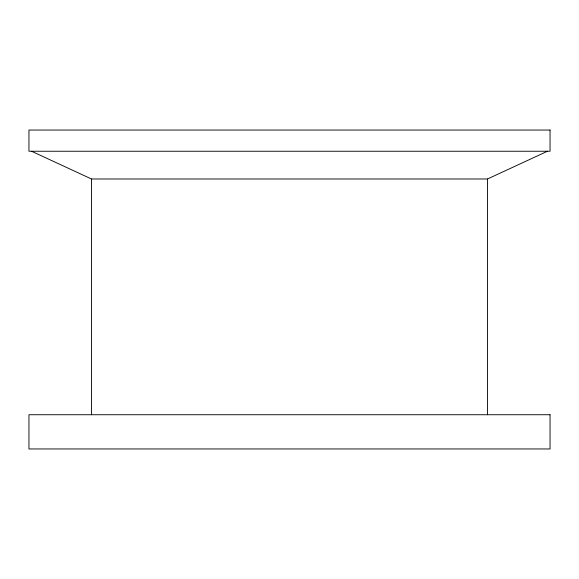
<?xml version="1.0" encoding="UTF-8"?>
<svg xmlns="http://www.w3.org/2000/svg" width="579" height="579" viewBox="0 0 579 579"><rect width="100%" height="100%" fill="white"/><g stroke="black" fill="none" stroke-linecap="round" stroke-linejoin="round"><path stroke-width="0.87" d="M31.556 151.242L91.482 178.983L149.194 178.991L487.518 178.983L547.444 151.242M487.518 178.983L487.518 414.73M91.482 178.983L91.482 414.73M550.05 130.043L28.95 130.043L28.95 151.242L550.05 151.242L550.05 130.043M550.05 414.73L28.95 414.73L28.95 448.957L550.05 448.957L550.05 414.73"/></g></svg>
